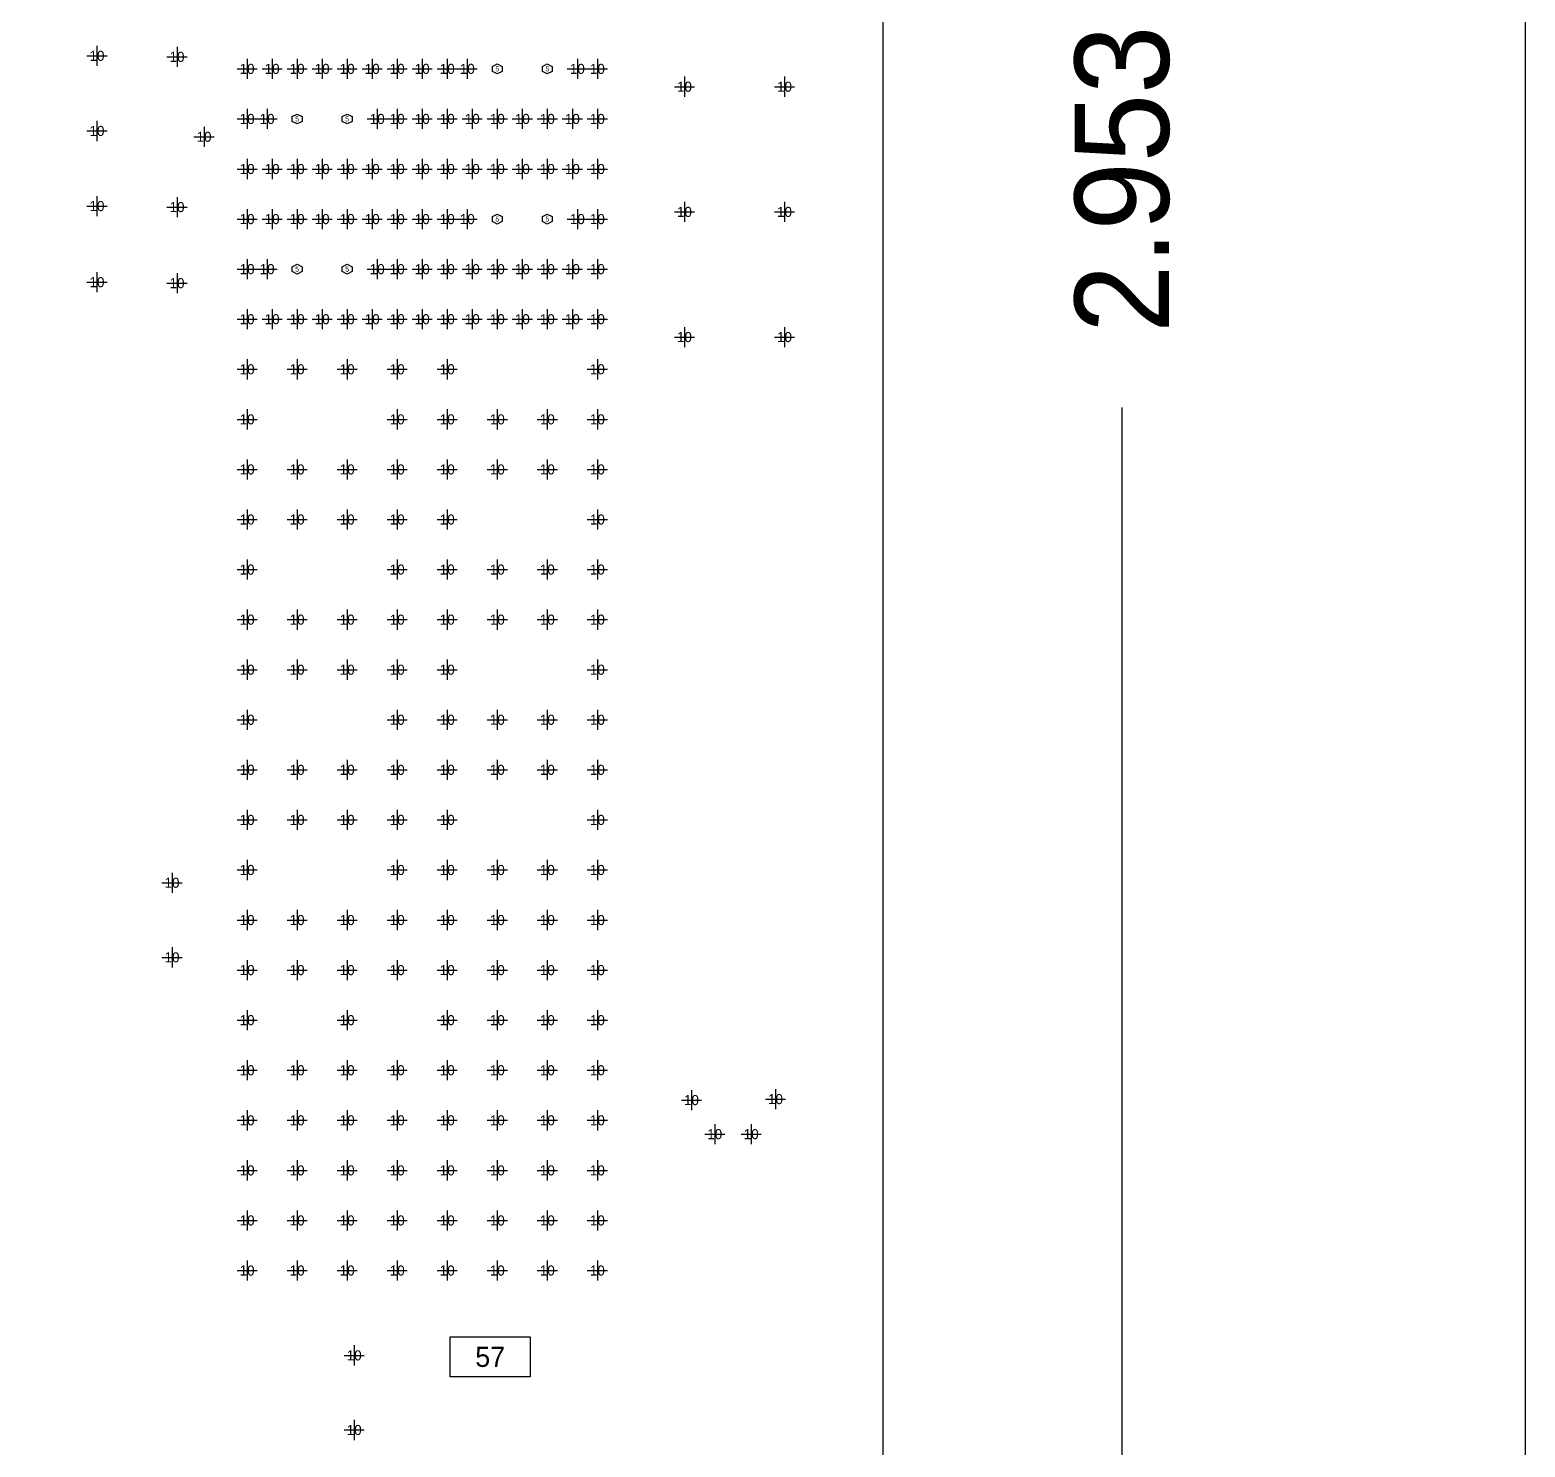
# Model space of a CAD drawing. Extents: x -13164 to 30582, y -10288 to 18382.
# Drawn here: x 6772 to 8266, y 3378 to 4793 of the extents above; entities that cross this region are included whole.
import ezdxf
from ezdxf.enums import TextEntityAlignment as Align

# ---------------------------------------------------------------- set-up
doc = ezdxf.new("R2010")
doc.units = 0
for name, color, linetype in [('BG_DIMENSION', 2, 'CONTINUOUS'), ('BG_OUTLINE', 7, 'CONTINUOUS'), ('MA_NCLEGEND-1-18', 7, 'CONTINUOUS'), ('MA_NCLEGEND-1-2', 12, 'CONTINUOUS')]:
    doc.layers.add(name, color=color, linetype=linetype)

# ---------------------------------------------------------------- blocks, each defined once
blk = doc.blocks.new('FIGURE_HEX')
blk.add_lwpolyline([(-0.5, 0), (-0.25, 0.5), (0.25, 0.5), (0.5, 0), (0.25, -0.5), (-0.25, -0.5)], close=True)
blk = doc.blocks.new('FIGURE_CROSS')
for points in [[(-0.5, 0), (0.5, 0)], [(0, 0.5), (0, -0.5)]]:
    blk.add_lwpolyline(points)
blk = doc.blocks.new('FIGURE_SQUARE')
blk.add_lwpolyline([(-0.5, -0.5), (-0.5, 0.5), (0.5, 0.5), (0.5, -0.5)], close=True)

msp = doc.modelspace()

# ---------------------------------------------------------------- linework, layer by layer
at = {"layer": 'BG_DIMENSION'}
for points in [[(8265.571, 5625.226), (8265.571, -250)], [(7862.571, 4416.092), (7862.571, 3052.752)]]:
    msp.add_lwpolyline(points, dxfattribs=at)
at = {"layer": 'BG_OUTLINE'}
msp.add_lwpolyline([(-250, 11561.024), (-250, -250), (7624.012, -250), (7624.012, 11561.024)], close=True, dxfattribs=at)

# ---------------------------------------------------------------- block references
at = {"layer": 'MA_NCLEGEND-1-18'}
for name, p, xscale, yscale in [('FIGURE_CROSS', (6838.581, 4767.332), 20.079, 20.079), ('FIGURE_CROSS', (6918.581, 4766.332), 20.079, 20.079), ('FIGURE_CROSS', (6988.581, 4754.332), 20.079, 20.079), ('FIGURE_CROSS', (7013.583, 4754.331), 20.079, 20.079), ('FIGURE_CROSS', (7038.581, 4754.332), 20.079, 20.079), ('FIGURE_CROSS', (7063.583, 4754.331), 20.079, 20.079), ('FIGURE_CROSS', (7088.581, 4754.332), 20.079, 20.079), ('FIGURE_CROSS', (7113.583, 4754.331), 20.079, 20.079), ('FIGURE_CROSS', (7138.581, 4754.332), 20.079, 20.079), ('FIGURE_CROSS', (7163.583, 4754.331), 20.079, 20.079), ('FIGURE_CROSS', (7188.581, 4754.332), 20.079, 20.079), ('FIGURE_CROSS', (7208.583, 4754.331), 20.079, 20.079), ('FIGURE_CROSS', (7318.583, 4754.331), 20.079, 20.079), ('FIGURE_CROSS', (7338.581, 4754.332), 20.079, 20.079), ('FIGURE_CROSS', (7425.571, 4736.5119), 20.079, 20.079), ('FIGURE_CROSS', (7525.571, 4736.5119), 20.079, 20.079), ('FIGURE_CROSS', (6988.581, 4704.332), 20.079, 20.079), ('FIGURE_CROSS', (7008.583, 4704.331), 20.079, 20.079), ('FIGURE_CROSS', (7118.583, 4704.331), 20.079, 20.079), ('FIGURE_CROSS', (7138.581, 4704.332), 20.079, 20.079), ('FIGURE_CROSS', (7163.583, 4704.331), 20.079, 20.079), ('FIGURE_CROSS', (7188.581, 4704.332), 20.079, 20.079), ('FIGURE_CROSS', (7213.583, 4704.331), 20.079, 20.079), ('FIGURE_CROSS', (7238.581, 4704.332), 20.079, 20.079), ('FIGURE_CROSS', (7263.583, 4704.331), 20.079, 20.079), ('FIGURE_CROSS', (7288.581, 4704.332), 20.079, 20.079), ('FIGURE_CROSS', (7313.583, 4704.331), 20.079, 20.079), ('FIGURE_CROSS', (7338.581, 4704.332), 20.079, 20.079), ('FIGURE_CROSS', (6838.581, 4692.332), 20.079, 20.079), ('FIGURE_CROSS', (6945.571, 4686.512), 20.079, 20.079), ('FIGURE_CROSS', (6988.581, 4654.332), 20.079, 20.079), ('FIGURE_CROSS', (7013.583, 4654.331), 20.079, 20.079), ('FIGURE_CROSS', (7038.581, 4654.332), 20.079, 20.079), ('FIGURE_CROSS', (7063.583, 4654.331), 20.079, 20.079), ('FIGURE_CROSS', (7088.581, 4654.332), 20.079, 20.079), ('FIGURE_CROSS', (7113.583, 4654.331), 20.079, 20.079), ('FIGURE_CROSS', (7138.581, 4654.332), 20.079, 20.079), ('FIGURE_CROSS', (7163.583, 4654.331), 20.079, 20.079), ('FIGURE_CROSS', (7188.581, 4654.332), 20.079, 20.079), ('FIGURE_CROSS', (7213.583, 4654.331), 20.079, 20.079), ('FIGURE_CROSS', (7238.581, 4654.332), 20.079, 20.079), ('FIGURE_CROSS', (7263.583, 4654.331), 20.079, 20.079), ('FIGURE_CROSS', (7288.581, 4654.332), 20.079, 20.079), ('FIGURE_CROSS', (7313.583, 4654.331), 20.079, 20.079), ('FIGURE_CROSS', (7338.581, 4654.332), 20.079, 20.079), ('FIGURE_CROSS', (6838.581, 4617.332), 20.079, 20.079), ('FIGURE_CROSS', (6918.581, 4616.332), 20.079, 20.079), ('FIGURE_CROSS', (7425.571, 4611.5119), 20.079, 20.079), ('FIGURE_CROSS', (7525.571, 4611.5119), 20.079, 20.079), ('FIGURE_CROSS', (6988.581, 4604.332), 20.079, 20.079), ('FIGURE_CROSS', (7013.583, 4604.331), 20.079, 20.079), ('FIGURE_CROSS', (7038.581, 4604.332), 20.079, 20.079), ('FIGURE_CROSS', (7063.583, 4604.331), 20.079, 20.079), ('FIGURE_CROSS', (7088.581, 4604.332), 20.079, 20.079), ('FIGURE_CROSS', (7113.583, 4604.331), 20.079, 20.079), ('FIGURE_CROSS', (7138.581, 4604.332), 20.079, 20.079), ('FIGURE_CROSS', (7163.583, 4604.331), 20.079, 20.079), ('FIGURE_CROSS', (7188.581, 4604.332), 20.079, 20.079), ('FIGURE_CROSS', (7208.584, 4604.331), 20.079, 20.079), ('FIGURE_CROSS', (7318.584, 4604.331), 20.079, 20.079), ('FIGURE_CROSS', (7338.581, 4604.332), 20.079, 20.079), ('FIGURE_CROSS', (6988.581, 4554.332), 20.079, 20.079), ('FIGURE_CROSS', (7008.583, 4554.331), 20.079, 20.079), ('FIGURE_CROSS', (7118.583, 4554.331), 20.079, 20.079), ('FIGURE_CROSS', (7138.581, 4554.332), 20.079, 20.079), ('FIGURE_CROSS', (7163.583, 4554.331), 20.079, 20.079), ('FIGURE_CROSS', (7188.581, 4554.332), 20.079, 20.079), ('FIGURE_CROSS', (7213.583, 4554.331), 20.079, 20.079), ('FIGURE_CROSS', (7238.581, 4554.332), 20.079, 20.079), ('FIGURE_CROSS', (7263.583, 4554.331), 20.079, 20.079), ('FIGURE_CROSS', (7288.581, 4554.332), 20.079, 20.079), ('FIGURE_CROSS', (7313.583, 4554.331), 20.079, 20.079), ('FIGURE_CROSS', (7338.581, 4554.332), 20.079, 20.079), ('FIGURE_CROSS', (6838.581, 4541.332), 20.079, 20.079), ('FIGURE_CROSS', (6918.581, 4540.332), 20.079, 20.079), ('FIGURE_CROSS', (6988.584, 4504.331), 20.079, 20.079), ('FIGURE_CROSS', (7013.583, 4504.331), 20.079, 20.079), ('FIGURE_CROSS', (7038.584, 4504.331), 20.079, 20.079), ('FIGURE_CROSS', (7063.583, 4504.331), 20.079, 20.079), ('FIGURE_CROSS', (7088.584, 4504.331), 20.079, 20.079), ('FIGURE_CROSS', (7113.583, 4504.331), 20.079, 20.079), ('FIGURE_CROSS', (7138.584, 4504.331), 20.079, 20.079), ('FIGURE_CROSS', (7163.583, 4504.331), 20.079, 20.079), ('FIGURE_CROSS', (7188.584, 4504.331), 20.079, 20.079), ('FIGURE_CROSS', (7213.583, 4504.331), 20.079, 20.079), ('FIGURE_CROSS', (7238.584, 4504.331), 20.079, 20.079), ('FIGURE_CROSS', (7263.583, 4504.331), 20.079, 20.079), ('FIGURE_CROSS', (7288.584, 4504.331), 20.079, 20.079), ('FIGURE_CROSS', (7313.583, 4504.331), 20.079, 20.079), ('FIGURE_CROSS', (7338.584, 4504.331), 20.079, 20.079), ('FIGURE_CROSS', (7425.571, 4486.5119), 20.079, 20.079), ('FIGURE_CROSS', (7525.571, 4486.5119), 20.079, 20.079), ('FIGURE_CROSS', (6988.584, 4454.331), 20.079, 20.079), ('FIGURE_CROSS', (7038.584, 4454.331), 20.079, 20.079), ('FIGURE_CROSS', (7088.584, 4454.331), 20.079, 20.079), ('FIGURE_CROSS', (7138.584, 4454.331), 20.079, 20.079), ('FIGURE_CROSS', (7188.583, 4454.331), 20.079, 20.079), ('FIGURE_CROSS', (7338.583, 4454.331), 20.079, 20.079), ('FIGURE_CROSS', (6988.583, 4404.331), 20.079, 20.079), ('FIGURE_CROSS', (7138.583, 4404.331), 20.079, 20.079), ('FIGURE_CROSS', (7188.584, 4404.331), 20.079, 20.079), ('FIGURE_CROSS', (7238.584, 4404.331), 20.079, 20.079), ('FIGURE_CROSS', (7288.584, 4404.331), 20.079, 20.079), ('FIGURE_CROSS', (7338.584, 4404.331), 20.079, 20.079), ('FIGURE_CROSS', (6988.584, 4354.331), 20.079, 20.079), ('FIGURE_CROSS', (7038.584, 4354.331), 20.079, 20.079), ('FIGURE_CROSS', (7088.584, 4354.331), 20.079, 20.079), ('FIGURE_CROSS', (7138.584, 4354.331), 20.079, 20.079), ('FIGURE_CROSS', (7188.584, 4354.331), 20.079, 20.079), ('FIGURE_CROSS', (7238.584, 4354.331), 20.079, 20.079), ('FIGURE_CROSS', (7288.584, 4354.331), 20.079, 20.079), ('FIGURE_CROSS', (7338.584, 4354.331), 20.079, 20.079), ('FIGURE_CROSS', (6988.584, 4304.331), 20.079, 20.079), ('FIGURE_CROSS', (7038.584, 4304.331), 20.079, 20.079), ('FIGURE_CROSS', (7088.584, 4304.331), 20.079, 20.079), ('FIGURE_CROSS', (7138.584, 4304.331), 20.079, 20.079), ('FIGURE_CROSS', (7188.583, 4304.331), 20.079, 20.079), ('FIGURE_CROSS', (7338.583, 4304.331), 20.079, 20.079), ('FIGURE_CROSS', (6988.583, 4254.331), 20.079, 20.079), ('FIGURE_CROSS', (7138.583, 4254.331), 20.079, 20.079), ('FIGURE_CROSS', (7188.584, 4254.331), 20.079, 20.079), ('FIGURE_CROSS', (7238.584, 4254.331), 20.079, 20.079), ('FIGURE_CROSS', (7288.584, 4254.331), 20.079, 20.079), ('FIGURE_CROSS', (7338.584, 4254.331), 20.079, 20.079), ('FIGURE_CROSS', (6988.584, 4204.331), 20.079, 20.079), ('FIGURE_CROSS', (7038.584, 4204.331), 20.079, 20.079), ('FIGURE_CROSS', (7088.584, 4204.331), 20.079, 20.079), ('FIGURE_CROSS', (7138.584, 4204.331), 20.079, 20.079), ('FIGURE_CROSS', (7188.584, 4204.331), 20.079, 20.079), ('FIGURE_CROSS', (7238.584, 4204.331), 20.079, 20.079), ('FIGURE_CROSS', (7288.584, 4204.331), 20.079, 20.079), ('FIGURE_CROSS', (7338.584, 4204.331), 20.079, 20.079), ('FIGURE_CROSS', (6988.584, 4154.331), 20.079, 20.079), ('FIGURE_CROSS', (7038.584, 4154.331), 20.079, 20.079), ('FIGURE_CROSS', (7088.584, 4154.331), 20.079, 20.079), ('FIGURE_CROSS', (7138.584, 4154.331), 20.079, 20.079), ('FIGURE_CROSS', (7188.581, 4154.33), 20.079, 20.079), ('FIGURE_CROSS', (7338.583, 4154.331), 20.079, 20.079), ('FIGURE_CROSS', (6988.583, 4104.331), 20.079, 20.079), ('FIGURE_CROSS', (7138.583, 4104.331), 20.079, 20.079), ('FIGURE_CROSS', (7188.584, 4104.331), 20.079, 20.079), ('FIGURE_CROSS', (7238.584, 4104.331), 20.079, 20.079), ('FIGURE_CROSS', (7288.584, 4104.331), 20.079, 20.079), ('FIGURE_CROSS', (7338.584, 4104.331), 20.079, 20.079), ('FIGURE_CROSS', (6988.584, 4054.331), 20.079, 20.079), ('FIGURE_CROSS', (7038.584, 4054.331), 20.079, 20.079), ('FIGURE_CROSS', (7088.584, 4054.331), 20.079, 20.079), ('FIGURE_CROSS', (7138.584, 4054.331), 20.079, 20.079), ('FIGURE_CROSS', (7188.584, 4054.331), 20.079, 20.079), ('FIGURE_CROSS', (7238.584, 4054.331), 20.079, 20.079), ('FIGURE_CROSS', (7288.584, 4054.331), 20.079, 20.079), ('FIGURE_CROSS', (7338.584, 4054.331), 20.079, 20.079), ('FIGURE_CROSS', (6988.584, 4004.331), 20.079, 20.079), ('FIGURE_CROSS', (7038.584, 4004.331), 20.079, 20.079), ('FIGURE_CROSS', (7088.584, 4004.331), 20.079, 20.079), ('FIGURE_CROSS', (7138.584, 4004.331), 20.079, 20.079), ('FIGURE_CROSS', (7188.583, 4004.331), 20.079, 20.079), ('FIGURE_CROSS', (7338.583, 4004.331), 20.079, 20.079), ('FIGURE_CROSS', (6988.583, 3954.331), 20.079, 20.079), ('FIGURE_CROSS', (7138.583, 3954.331), 20.079, 20.079), ('FIGURE_CROSS', (7188.584, 3954.331), 20.079, 20.079), ('FIGURE_CROSS', (7238.584, 3954.331), 20.079, 20.079), ('FIGURE_CROSS', (7288.584, 3954.331), 20.079, 20.079), ('FIGURE_CROSS', (7338.584, 3954.331), 20.079, 20.079), ('FIGURE_CROSS', (6913.583, 3941.583), 20.079, 20.079), ('FIGURE_CROSS', (6988.584, 3904.331), 20.079, 20.079), ('FIGURE_CROSS', (7038.584, 3904.331), 20.079, 20.079), ('FIGURE_CROSS', (7088.584, 3904.331), 20.079, 20.079), ('FIGURE_CROSS', (7138.584, 3904.331), 20.079, 20.079), ('FIGURE_CROSS', (7188.584, 3904.331), 20.079, 20.079), ('FIGURE_CROSS', (7238.584, 3904.331), 20.079, 20.079), ('FIGURE_CROSS', (7288.584, 3904.331), 20.079, 20.079), ('FIGURE_CROSS', (7338.584, 3904.331), 20.079, 20.079), ('FIGURE_CROSS', (6913.583, 3867.079), 20.079, 20.079), ('FIGURE_CROSS', (6988.584, 3854.331), 20.079, 20.079), ('FIGURE_CROSS', (7038.584, 3854.331), 20.079, 20.079), ('FIGURE_CROSS', (7088.584, 3854.331), 20.079, 20.079), ('FIGURE_CROSS', (7138.584, 3854.331), 20.079, 20.079), ('FIGURE_CROSS', (7188.584, 3854.331), 20.079, 20.079), ('FIGURE_CROSS', (7238.584, 3854.331), 20.079, 20.079), ('FIGURE_CROSS', (7288.584, 3854.331), 20.079, 20.079), ('FIGURE_CROSS', (7338.584, 3854.331), 20.079, 20.079), ('FIGURE_CROSS', (6988.584, 3804.331), 20.079, 20.079), ('FIGURE_CROSS', (7088.584, 3804.331), 20.079, 20.079), ('FIGURE_CROSS', (7188.584, 3804.331), 20.079, 20.079), ('FIGURE_CROSS', (7238.584, 3804.331), 20.079, 20.079), ('FIGURE_CROSS', (7288.584, 3804.331), 20.079, 20.079), ('FIGURE_CROSS', (7338.584, 3804.331), 20.079, 20.079), ('FIGURE_CROSS', (6988.584, 3754.331), 20.079, 20.079), ('FIGURE_CROSS', (7038.584, 3754.331), 20.079, 20.079), ('FIGURE_CROSS', (7088.584, 3754.331), 20.079, 20.079), ('FIGURE_CROSS', (7138.584, 3754.331), 20.079, 20.079), ('FIGURE_CROSS', (7188.584, 3754.331), 20.079, 20.079), ('FIGURE_CROSS', (7238.584, 3754.331), 20.079, 20.079), ('FIGURE_CROSS', (7288.584, 3754.331), 20.079, 20.079), ('FIGURE_CROSS', (7338.584, 3754.331), 20.079, 20.079), ('FIGURE_CROSS', (7516.572, 3725.512), 20.079, 20.079), ('FIGURE_CROSS', (7432.572, 3724.512), 20.079, 20.079), ('FIGURE_CROSS', (6988.584, 3704.331), 20.079, 20.079), ('FIGURE_CROSS', (7038.584, 3704.331), 20.079, 20.079), ('FIGURE_CROSS', (7088.584, 3704.331), 20.079, 20.079), ('FIGURE_CROSS', (7138.584, 3704.331), 20.079, 20.079), ('FIGURE_CROSS', (7188.584, 3704.331), 20.079, 20.079), ('FIGURE_CROSS', (7238.584, 3704.331), 20.079, 20.079), ('FIGURE_CROSS', (7288.584, 3704.331), 20.079, 20.079), ('FIGURE_CROSS', (7338.584, 3704.331), 20.079, 20.079), ('FIGURE_CROSS', (7455.852, 3690.512), 20.079, 20.079), ('FIGURE_CROSS', (7492.29, 3690.512), 20.079, 20.079), ('FIGURE_CROSS', (6988.584, 3654.331), 20.079, 20.079), ('FIGURE_CROSS', (7038.584, 3654.331), 20.079, 20.079), ('FIGURE_CROSS', (7088.584, 3654.331), 20.079, 20.079), ('FIGURE_CROSS', (7138.584, 3654.331), 20.079, 20.079), ('FIGURE_CROSS', (7188.584, 3654.331), 20.079, 20.079), ('FIGURE_CROSS', (7238.584, 3654.331), 20.079, 20.079), ('FIGURE_CROSS', (7288.584, 3654.331), 20.079, 20.079), ('FIGURE_CROSS', (7338.584, 3654.331), 20.079, 20.079), ('FIGURE_CROSS', (6988.584, 3604.331), 20.079, 20.079), ('FIGURE_CROSS', (7038.584, 3604.331), 20.079, 20.079), ('FIGURE_CROSS', (7088.584, 3604.331), 20.079, 20.079), ('FIGURE_CROSS', (7138.584, 3604.331), 20.079, 20.079), ('FIGURE_CROSS', (7188.584, 3604.331), 20.079, 20.079), ('FIGURE_CROSS', (7238.584, 3604.331), 20.079, 20.079), ('FIGURE_CROSS', (7288.584, 3604.331), 20.079, 20.079), ('FIGURE_CROSS', (7338.584, 3604.331), 20.079, 20.079), ('FIGURE_CROSS', (6988.584, 3554.331), 20.079, 20.079), ('FIGURE_CROSS', (7038.584, 3554.331), 20.079, 20.079), ('FIGURE_CROSS', (7088.584, 3554.331), 20.079, 20.079), ('FIGURE_CROSS', (7138.584, 3554.331), 20.079, 20.079), ('FIGURE_CROSS', (7188.584, 3554.331), 20.079, 20.079), ('FIGURE_CROSS', (7238.584, 3554.331), 20.079, 20.079), ('FIGURE_CROSS', (7288.584, 3554.331), 20.079, 20.079), ('FIGURE_CROSS', (7338.584, 3554.331), 20.079, 20.079), ('FIGURE_SQUARE', (7231.491, 3468.11), 79.921, 40.161), ('FIGURE_CROSS', (7095.583, 3469.583), 20.079, 20.079), ('FIGURE_CROSS', (7095.583, 3395.079), 20.079, 20.079)]:
    msp.add_blockref(name, p, dxfattribs=dict(at, xscale=xscale, yscale=yscale))
at = {"layer": 'MA_NCLEGEND-1-2', "xscale": 9.839, "yscale": 9.839, "rotation": 90}
for p in [(7238.581, 4754.332), (7288.581, 4754.332), (7038.581, 4704.332), (7088.581, 4704.332), (7238.581, 4604.332), (7288.581, 4604.332), (7038.581, 4554.332), (7088.581, 4554.332)]:
    msp.add_blockref('FIGURE_HEX', p, dxfattribs=at)

# ---------------------------------------------------------------- texts
at = {"layer": 'BG_DIMENSION', "width": 0.974939}
msp.add_text('2.953', height=94.091, rotation=90, dxfattribs=at).set_placement((7909.617, 4490.595))
at = {"layer": 'MA_NCLEGEND-1-18'}
for s, height, p in [('10', 10.0395, (6838.581, 4767.332)), ('10', 10.0395, (6918.581, 4766.332)), ('10', 10.0395, (6988.581, 4754.332)), ('10', 10.0395, (7013.583, 4754.331)), ('10', 10.0395, (7038.581, 4754.332)), ('10', 10.0395, (7063.583, 4754.331)), ('10', 10.0395, (7088.581, 4754.332)), ('10', 10.0395, (7113.583, 4754.331)), ('10', 10.0395, (7138.581, 4754.332)), ('10', 10.0395, (7163.583, 4754.331)), ('10', 10.0395, (7188.581, 4754.332)), ('10', 10.0395, (7208.583, 4754.331)), ('10', 10.0395, (7318.583, 4754.331)), ('10', 10.0395, (7338.581, 4754.332)), ('10', 10.0395, (7425.571, 4736.5119)), ('10', 10.0395, (7525.571, 4736.5119)), ('10', 10.0395, (6988.581, 4704.332)), ('10', 10.0395, (7008.583, 4704.331)), ('10', 10.0395, (7118.583, 4704.331)), ('10', 10.0395, (7138.581, 4704.332)), ('10', 10.0395, (7163.583, 4704.331)), ('10', 10.0395, (7188.581, 4704.332)), ('10', 10.0395, (7213.583, 4704.331)), ('10', 10.0395, (7238.581, 4704.332)), ('10', 10.0395, (7263.583, 4704.331)), ('10', 10.0395, (7288.581, 4704.332)), ('10', 10.0395, (7313.583, 4704.331)), ('10', 10.0395, (7338.581, 4704.332)), ('10', 10.0395, (6838.581, 4692.332)), ('10', 10.0395, (6945.571, 4686.512)), ('10', 10.0395, (6988.581, 4654.332)), ('10', 10.0395, (7013.583, 4654.331)), ('10', 10.0395, (7038.581, 4654.332)), ('10', 10.0395, (7063.583, 4654.331)), ('10', 10.0395, (7088.581, 4654.332)), ('10', 10.0395, (7113.583, 4654.331)), ('10', 10.0395, (7138.581, 4654.332)), ('10', 10.0395, (7163.583, 4654.331)), ('10', 10.0395, (7188.581, 4654.332)), ('10', 10.0395, (7213.583, 4654.331)), ('10', 10.0395, (7238.581, 4654.332)), ('10', 10.0395, (7263.583, 4654.331)), ('10', 10.0395, (7288.581, 4654.332)), ('10', 10.0395, (7313.583, 4654.331)), ('10', 10.0395, (7338.581, 4654.332)), ('10', 10.0395, (6838.581, 4617.332)), ('10', 10.0395, (6918.581, 4616.332)), ('10', 10.0395, (7425.571, 4611.5119)), ('10', 10.0395, (7525.571, 4611.5119)), ('10', 10.0395, (6988.581, 4604.332)), ('10', 10.0395, (7013.583, 4604.331)), ('10', 10.0395, (7038.581, 4604.332)), ('10', 10.0395, (7063.583, 4604.331)), ('10', 10.0395, (7088.581, 4604.332)), ('10', 10.0395, (7113.583, 4604.331)), ('10', 10.0395, (7138.581, 4604.332)), ('10', 10.0395, (7163.583, 4604.331)), ('10', 10.0395, (7188.581, 4604.332)), ('10', 10.0395, (7208.584, 4604.331)), ('10', 10.0395, (7318.584, 4604.331)), ('10', 10.0395, (7338.581, 4604.332)), ('10', 10.0395, (6988.581, 4554.332)), ('10', 10.0395, (7008.583, 4554.331)), ('10', 10.0395, (7118.583, 4554.331)), ('10', 10.0395, (7138.581, 4554.332)), ('10', 10.0395, (7163.583, 4554.331)), ('10', 10.0395, (7188.581, 4554.332)), ('10', 10.0395, (7213.583, 4554.331)), ('10', 10.0395, (7238.581, 4554.332)), ('10', 10.0395, (7263.583, 4554.331)), ('10', 10.0395, (7288.581, 4554.332)), ('10', 10.0395, (7313.583, 4554.331)), ('10', 10.0395, (7338.581, 4554.332)), ('10', 10.0395, (6838.581, 4541.332)), ('10', 10.0395, (6918.581, 4540.332)), ('10', 10.0395, (6988.584, 4504.331)), ('10', 10.0395, (7013.583, 4504.331)), ('10', 10.0395, (7038.584, 4504.331)), ('10', 10.0395, (7063.583, 4504.331)), ('10', 10.0395, (7088.584, 4504.331)), ('10', 10.0395, (7113.583, 4504.331)), ('10', 10.0395, (7138.584, 4504.331)), ('10', 10.0395, (7163.583, 4504.331)), ('10', 10.0395, (7188.584, 4504.331)), ('10', 10.0395, (7213.583, 4504.331)), ('10', 10.0395, (7238.584, 4504.331)), ('10', 10.0395, (7263.583, 4504.331)), ('10', 10.0395, (7288.584, 4504.331)), ('10', 10.0395, (7313.583, 4504.331)), ('10', 10.0395, (7338.584, 4504.331)), ('10', 10.0395, (7425.571, 4486.5119)), ('10', 10.0395, (7525.571, 4486.5119)), ('10', 10.0395, (6988.584, 4454.331)), ('10', 10.0395, (7038.584, 4454.331)), ('10', 10.0395, (7088.584, 4454.331)), ('10', 10.0395, (7138.584, 4454.331)), ('10', 10.0395, (7188.583, 4454.331)), ('10', 10.0395, (7338.583, 4454.331)), ('10', 10.0395, (6988.583, 4404.331)), ('10', 10.0395, (7138.583, 4404.331)), ('10', 10.0395, (7188.584, 4404.331)), ('10', 10.0395, (7238.584, 4404.331)), ('10', 10.0395, (7288.584, 4404.331)), ('10', 10.0395, (7338.584, 4404.331)), ('10', 10.0395, (6988.584, 4354.331)), ('10', 10.0395, (7038.584, 4354.331)), ('10', 10.0395, (7088.584, 4354.331)), ('10', 10.0395, (7138.584, 4354.331)), ('10', 10.0395, (7188.584, 4354.331)), ('10', 10.0395, (7238.584, 4354.331)), ('10', 10.0395, (7288.584, 4354.331)), ('10', 10.0395, (7338.584, 4354.331)), ('10', 10.0395, (6988.584, 4304.331)), ('10', 10.0395, (7038.584, 4304.331)), ('10', 10.0395, (7088.584, 4304.331)), ('10', 10.0395, (7138.584, 4304.331)), ('10', 10.0395, (7188.583, 4304.331)), ('10', 10.0395, (7338.583, 4304.331)), ('10', 10.0395, (6988.583, 4254.331)), ('10', 10.0395, (7138.583, 4254.331)), ('10', 10.0395, (7188.584, 4254.331)), ('10', 10.0395, (7238.584, 4254.331)), ('10', 10.0395, (7288.584, 4254.331)), ('10', 10.0395, (7338.584, 4254.331)), ('10', 10.0395, (6988.584, 4204.331)), ('10', 10.0395, (7038.584, 4204.331)), ('10', 10.0395, (7088.584, 4204.331)), ('10', 10.0395, (7138.584, 4204.331)), ('10', 10.0395, (7188.584, 4204.331)), ('10', 10.0395, (7238.584, 4204.331)), ('10', 10.0395, (7288.584, 4204.331)), ('10', 10.0395, (7338.584, 4204.331)), ('10', 10.0395, (6988.584, 4154.331)), ('10', 10.0395, (7038.584, 4154.331)), ('10', 10.0395, (7088.584, 4154.331)), ('10', 10.0395, (7138.584, 4154.331)), ('10', 10.0395, (7188.581, 4154.33)), ('10', 10.0395, (7338.583, 4154.331)), ('10', 10.0395, (6988.583, 4104.331)), ('10', 10.0395, (7138.583, 4104.331)), ('10', 10.0395, (7188.584, 4104.331)), ('10', 10.0395, (7238.584, 4104.331)), ('10', 10.0395, (7288.584, 4104.331)), ('10', 10.0395, (7338.584, 4104.331)), ('10', 10.0395, (6988.584, 4054.331)), ('10', 10.0395, (7038.584, 4054.331)), ('10', 10.0395, (7088.584, 4054.331)), ('10', 10.0395, (7138.584, 4054.331)), ('10', 10.0395, (7188.584, 4054.331)), ('10', 10.0395, (7238.584, 4054.331)), ('10', 10.0395, (7288.584, 4054.331)), ('10', 10.0395, (7338.584, 4054.331)), ('10', 10.0395, (6988.584, 4004.331)), ('10', 10.0395, (7038.584, 4004.331)), ('10', 10.0395, (7088.584, 4004.331)), ('10', 10.0395, (7138.584, 4004.331)), ('10', 10.0395, (7188.583, 4004.331)), ('10', 10.0395, (7338.583, 4004.331)), ('10', 10.0395, (6988.583, 3954.331)), ('10', 10.0395, (7138.583, 3954.331)), ('10', 10.0395, (7188.584, 3954.331)), ('10', 10.0395, (7238.584, 3954.331)), ('10', 10.0395, (7288.584, 3954.331)), ('10', 10.0395, (7338.584, 3954.331)), ('10', 10.0395, (6913.583, 3941.583)), ('10', 10.0395, (6988.584, 3904.331)), ('10', 10.0395, (7038.584, 3904.331)), ('10', 10.0395, (7088.584, 3904.331)), ('10', 10.0395, (7138.584, 3904.331)), ('10', 10.0395, (7188.584, 3904.331)), ('10', 10.0395, (7238.584, 3904.331)), ('10', 10.0395, (7288.584, 3904.331)), ('10', 10.0395, (7338.584, 3904.331)), ('10', 10.0395, (6913.583, 3867.079)), ('10', 10.0395, (6988.584, 3854.331)), ('10', 10.0395, (7038.584, 3854.331)), ('10', 10.0395, (7088.584, 3854.331)), ('10', 10.0395, (7138.584, 3854.331)), ('10', 10.0395, (7188.584, 3854.331)), ('10', 10.0395, (7238.584, 3854.331)), ('10', 10.0395, (7288.584, 3854.331)), ('10', 10.0395, (7338.584, 3854.331)), ('10', 10.0395, (6988.584, 3804.331)), ('10', 10.0395, (7088.584, 3804.331)), ('10', 10.0395, (7188.584, 3804.331)), ('10', 10.0395, (7238.584, 3804.331)), ('10', 10.0395, (7288.584, 3804.331)), ('10', 10.0395, (7338.584, 3804.331)), ('10', 10.0395, (6988.584, 3754.331)), ('10', 10.0395, (7038.584, 3754.331)), ('10', 10.0395, (7088.584, 3754.331)), ('10', 10.0395, (7138.584, 3754.331)), ('10', 10.0395, (7188.584, 3754.331)), ('10', 10.0395, (7238.584, 3754.331)), ('10', 10.0395, (7288.584, 3754.331)), ('10', 10.0395, (7338.584, 3754.331)), ('10', 10.0395, (7432.572, 3724.512)), ('10', 10.0395, (7516.572, 3725.512)), ('10', 10.0395, (6988.584, 3704.331)), ('10', 10.0395, (7038.584, 3704.331)), ('10', 10.0395, (7088.584, 3704.331)), ('10', 10.0395, (7138.584, 3704.331)), ('10', 10.0395, (7188.584, 3704.331)), ('10', 10.0395, (7238.584, 3704.331)), ('10', 10.0395, (7288.584, 3704.331)), ('10', 10.0395, (7338.584, 3704.331)), ('10', 10.0395, (7455.852, 3690.512)), ('10', 10.0395, (7492.29, 3690.512)), ('10', 10.0395, (6988.584, 3654.331)), ('10', 10.0395, (7038.584, 3654.331)), ('10', 10.0395, (7088.584, 3654.331)), ('10', 10.0395, (7138.584, 3654.331)), ('10', 10.0395, (7188.584, 3654.331)), ('10', 10.0395, (7238.584, 3654.331)), ('10', 10.0395, (7288.584, 3654.331)), ('10', 10.0395, (7338.584, 3654.331)), ('10', 10.0395, (6988.584, 3604.331)), ('10', 10.0395, (7038.584, 3604.331)), ('10', 10.0395, (7088.584, 3604.331)), ('10', 10.0395, (7138.584, 3604.331)), ('10', 10.0395, (7188.584, 3604.331)), ('10', 10.0395, (7238.584, 3604.331)), ('10', 10.0395, (7288.584, 3604.331)), ('10', 10.0395, (7338.584, 3604.331)), ('10', 10.0395, (6988.584, 3554.331)), ('10', 10.0395, (7038.584, 3554.331)), ('10', 10.0395, (7088.584, 3554.331)), ('10', 10.0395, (7138.584, 3554.331)), ('10', 10.0395, (7188.584, 3554.331)), ('10', 10.0395, (7238.584, 3554.331)), ('10', 10.0395, (7288.584, 3554.331)), ('10', 10.0395, (7338.584, 3554.331)), ('10', 10.0395, (7095.583, 3469.583)), ('57', 20.0805, (7231.491, 3468.11)), ('10', 10.0395, (7095.583, 3395.079))]:
    msp.add_text(s, height=height, dxfattribs=at).set_placement(p, align=Align.MIDDLE_CENTER)
at = {"layer": 'MA_NCLEGEND-1-2'}
for p in [(7238.581, 4754.332), (7288.581, 4754.332), (7038.581, 4704.332), (7088.581, 4704.332), (7238.581, 4604.332), (7288.581, 4604.332), (7038.581, 4554.332), (7088.581, 4554.332)]:
    msp.add_text('5', height=4.9195, dxfattribs=at).set_placement(p, align=Align.MIDDLE_CENTER)

doc.saveas('drawing.dxf')
